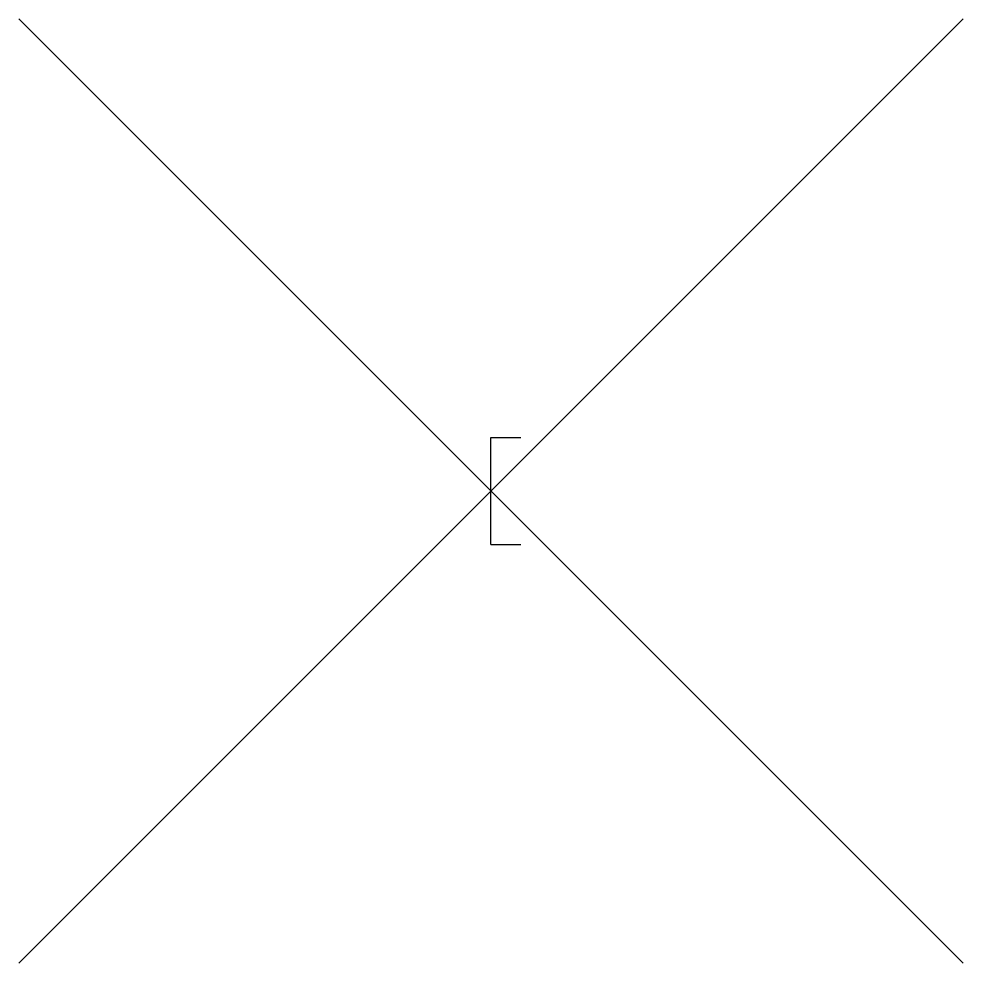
# Model space of a CAD drawing. Extents: x -5.5 to 5.5, y -5.5 to 5.5.
import ezdxf

# ---------------------------------------------------------------- set-up
doc = ezdxf.new("R2010")
doc.units = 0

msp = doc.modelspace()

# ---------------------------------------------------------------- linework, layer by layer
for p, q in [((0, -0.625), (0, 0.625)), ((0, 0.625), (0.346, 0.625)), ((0, -0.625), (0.346, -0.625))]:
    msp.add_line(p, q)
for points in [[(5.5, 5.5), (-5.5, -5.5)], [(-5.5, 5.5), (5.5, -5.5)]]:
    msp.add_lwpolyline(points)

doc.saveas('drawing.dxf')
